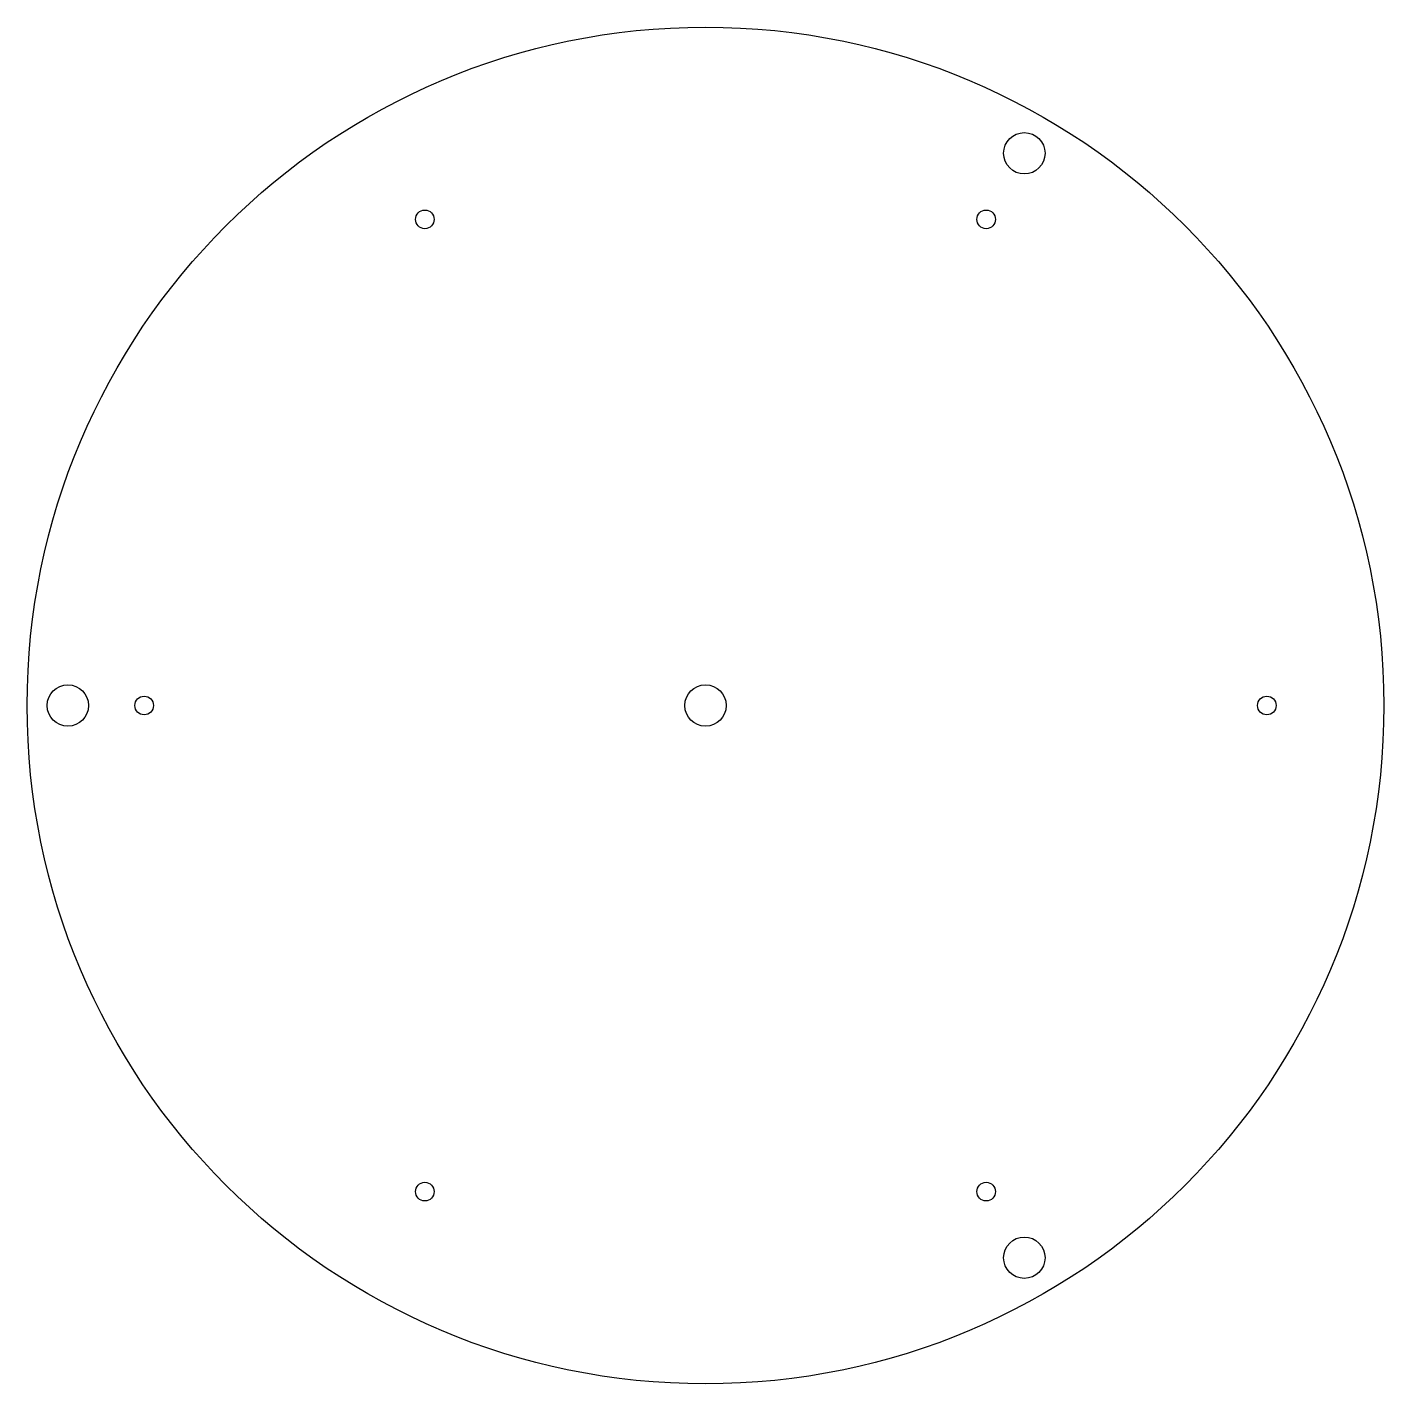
# Model space of a CAD drawing. Header units: millimetres. Extents: x -200 to 200, y -200 to 200.
import ezdxf

# ---------------------------------------------------------------- set-up
doc = ezdxf.new("R2010")
doc.units = ezdxf.units.MM

msp = doc.modelspace()

# ---------------------------------------------------------------- linework, layer by layer
at = {"color": 7, "linetype": 'Continuous', "lineweight": 25}
for centre, radius in [((0, 0), 200), ((94, 162.81), 6.1), ((-82.75, 143.33), 2.75), ((82.75, 143.33), 2.75), ((-188, 0), 6.1), ((0, 0), 6.1), ((-165.5, 0), 2.75), ((165.5, 0), 2.75), ((-82.75, -143.33), 2.75), ((82.75, -143.33), 2.75), ((94, -162.81), 6.1)]:
    msp.add_circle(centre, radius, dxfattribs=at)

doc.saveas('drawing.dxf')
